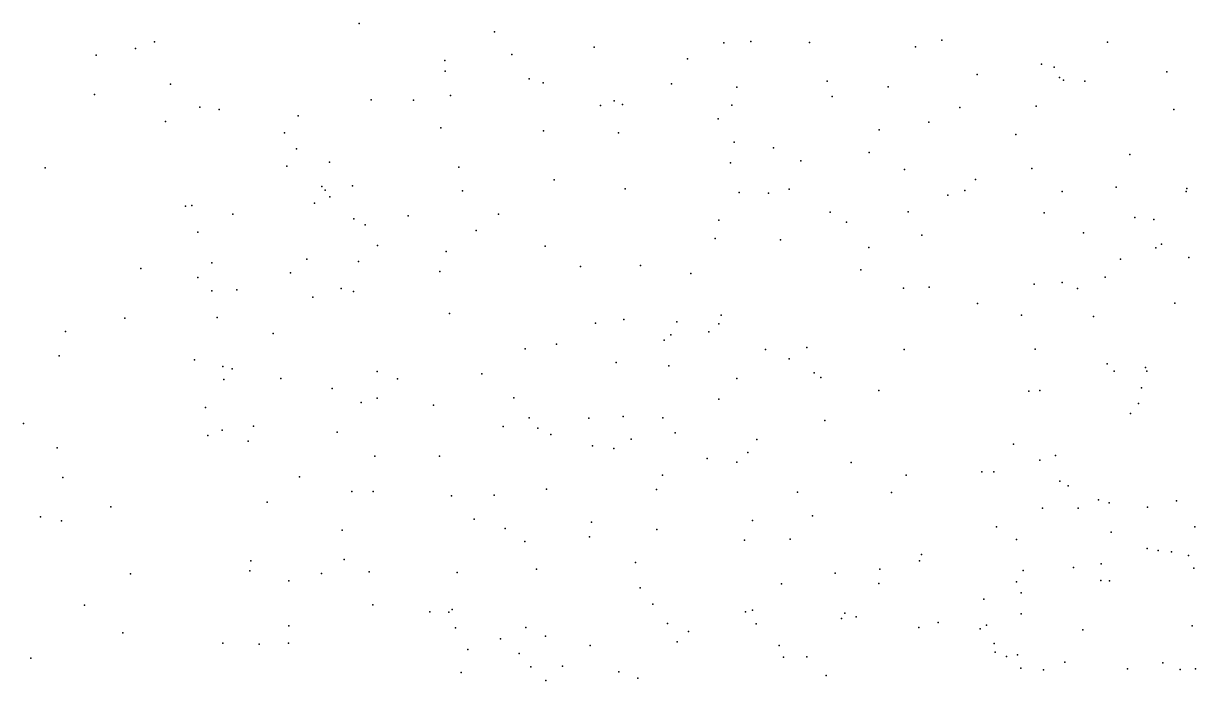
# Model space of a CAD drawing. Header units: metres. Extents: x -23.9 to 23.9, y -28.5 to 28.5.
# Drawn here: x -14.943 to -11.961, y 11.758 to 13.431 of the extents above; entities that cross this region are included whole.
import ezdxf

# ---------------------------------------------------------------- set-up
doc = ezdxf.new("R2010")
doc.units = ezdxf.units.M

msp = doc.modelspace()

# ---------------------------------------------------------------- linework, layer by layer
for p in [(-14.0893, 13.4308, 3.561), (-13.7444, 13.4098, 4.2765), (-14.6584, 13.3669, -10.1707), (-14.6099, 13.3841, 1.6489), (-13.4914, 13.3705, 7.1322), (-13.1609, 13.3817, 12.5671), (-13.0926, 13.3852, -10.9457), (-12.9436, 13.3826, 3.6554), (-12.6731, 13.3713, -10.9104), (-12.6065, 13.3883, 9.1868), (-12.1849, 13.3827, -8.4315), (-14.7578, 13.3497, -8.3715), (-13.8709, 13.3363, 6.5113), (-13.7005, 13.3519, 3.0603), (-13.2535, 13.3405, 3.4146), (-13.8704, 13.3089, -6.918), (-12.5164, 13.3009, 11.9008), (-12.3531, 13.3274, 7.849), (-12.321, 13.3193, 13.3817), (-12.0345, 13.3079, 13.7615), (-14.5693, 13.2763, -11.6264), (-13.6563, 13.29, -9.5438), (-13.621, 13.2795, -11.5726), (-13.2945, 13.2767, -11.3925), (-12.8983, 13.2842, 10.0343), (-12.3068, 13.293, -5.5219), (-12.2971, 13.2864, -6.5923), (-12.2425, 13.284, -11.5063), (-14.7622, 13.2499, -8.7225), (-13.8566, 13.2476, -9.1746), (-13.1282, 13.2689, 9.5316), (-12.8859, 13.245, -8.0963), (-12.7431, 13.2694, -11.3023), (-14.4946, 13.2177, -9.8955), (-14.445, 13.2121, 0.3394), (-14.0584, 13.2364, 6.8971), (-13.9506, 13.2359, -11.4991), (-13.475, 13.2218, 4.1564), (-13.4399, 13.2334, -10.5757), (-13.4187, 13.2241, -7.9952), (-13.1404, 13.2227, 3.9873), (-12.5606, 13.2171, 8.1271), (-12.3661, 13.2204, -7.5154), (-12.016, 13.2114, 11.3644), (-14.5813, 13.1814, -4.9563), (-14.2443, 13.196, -7.1291), (-13.1754, 13.188, -7.5161), (-14.2793, 13.1527, 3.8192), (-13.881, 13.1648, -8.7389), (-13.6201, 13.1572, 6.2013), (-13.4294, 13.1522, -1.636), (-12.7663, 13.1602, -6.5112), (-12.6398, 13.1791, 9.7162), (-13.1347, 13.129, 6.3438), (-12.4184, 13.1482, -4.554), (-14.2488, 13.1113, -6.7721), (-13.0352, 13.1139, 13.0174), (-12.7918, 13.1022, 7.6236), (-12.128, 13.097, 7.3672), (-14.8881, 13.0631, 1.8098), (-14.2733, 13.0672, -2.6096), (-14.1647, 13.0774, 0.8267), (-13.8351, 13.065, -1.5203), (-13.1445, 13.076, -10.7446), (-12.9652, 13.0808, 12.3325), (-12.3773, 13.0617, -5.2845), (-13.5928, 13.0326, 2.8382), (-12.7019, 13.0589, 13.2677), (-12.5212, 13.0332, -6.711), (-14.1837, 13.0161, 6.6324), (-14.1752, 13.0061, -11.7171), (-14.106, 13.0172, 2.8291), (-13.8257, 13.0046, -8.2425), (-13.4123, 13.0102, -6.7085), (-12.9952, 13.0087, -11.2668), (-12.5477, 13.0056, 12.1516), (-12.3, 13.0027, -13.7723), (-12.1628, 13.0141, 13.1876), (-11.9852, 13.0034, -5.3738), (-11.9836, 13.011, -6.725), (-14.2024, 12.9736, 1.5324), (-14.1639, 12.9896, -4.6706), (-13.1225, 13.0005, -1.588), (-13.0475, 12.9991, -6.755), (-12.5914, 12.9938, -0.688), (-14.5312, 12.9661, 1.7885), (-14.5144, 12.9673, 3.4907), (-14.4106, 12.945, -7.3416), (-13.7342, 12.9453, -2.2302), (-12.8904, 12.9506, 6.9221), (-12.6922, 12.9509, -11.5989), (-12.3463, 12.949, -7.8976), (-14.1029, 12.9331, 4.0524), (-14.0741, 12.9179, -4.326), (-13.9647, 12.9415, -7.6894), (-13.1735, 12.9297, 3.4199), (-12.8487, 12.9246, -0.3434), (-12.1156, 12.9368, 11.746), (-12.0674, 12.9317, -13.4412), (-14.4997, 12.8995, -11.967), (-13.7915, 12.9039, -6.4479), (-13.1831, 12.8834, -7.8924), (-12.6576, 12.8916, -7.7695), (-12.2462, 12.8976, -4.9842), (-14.0419, 12.8652, -2.0419), (-13.6158, 12.8637, -11.7144), (-13.0167, 12.8797, -1.9288), (-12.7926, 12.8603, -7.1427), (-12.0618, 12.8593, -11.7921), (-12.0473, 12.8686, 14.4058), (-14.2224, 12.8312, -6.5353), (-14.0903, 12.8245, 1.0795), (-13.868, 12.8499, -9.8076), (-12.1522, 12.8309, 8.4763), (-11.978, 12.8348, -5.7794), (-14.6441, 12.8067, -9.9546), (-14.4636, 12.8215, -6.8185), (-14.264, 12.7959, -9.7601), (-13.884, 12.7996, -8.8173), (-13.526, 12.8118, -9.6109), (-13.3733, 12.8146, 6.1065), (-13.2453, 12.7947, -0.455), (-12.8128, 12.8034, -1.1879), (-14.4995, 12.7843, 3.1821), (-12.3719, 12.7674, -0.3513), (-12.3003, 12.7715, 12.486), (-12.1913, 12.7849, 14.9148), (-14.4639, 12.7506, 3.7469), (-14.4, 12.7524, -4.9426), (-14.2071, 12.7342, 6.9665), (-14.1344, 12.7565, -3.7784), (-14.1035, 12.7487, -1.4385), (-12.7042, 12.7572, 12.5772), (-12.6391, 12.7591, 8.4478), (-12.2612, 12.756, 12.8348), (-12.5154, 12.7178, -14.0011), (-12.0135, 12.7191, -7.6466), (-14.6848, 12.6808, -5.1243), (-14.4503, 12.6823, 0.5857), (-13.8594, 12.6923, -2.7063), (-13.4155, 12.6773, -6.5486), (-13.1683, 12.6883, -1.2181), (-12.4039, 12.688, -1.1302), (-12.2205, 12.6851, -12.1911), (-14.836, 12.6466, 1.7629), (-13.4873, 12.668, -2.6831), (-13.2806, 12.6709, 3.0636), (-13.1996, 12.6458, -6.8569), (-13.1739, 12.666, -2.2959), (-14.3074, 12.6417, 1.5676), (-13.3126, 12.6242, -9.4165), (-13.2957, 12.6382, 3.8014), (-14.8526, 12.585, -2.3446), (-13.667, 12.6024, -10.0291), (-13.5867, 12.6142, -1.0738), (-13.0551, 12.601, -10.7712), (-12.9496, 12.6058, 6.4792), (-12.7022, 12.601, -7.5169), (-12.3693, 12.6014, 7.152), (-14.5075, 12.5742, 3.4501), (-14.4362, 12.5579, -5.5381), (-13.4352, 12.5677, -0.695), (-13.301, 12.5593, -2.986), (-12.9953, 12.5773, 8.0134), (-12.186, 12.5641, -13.2706), (-12.0884, 12.5551, 11.5551), (-14.4122, 12.5513, -3.7995), (-14.2882, 12.5269, -11.9393), (-14.0434, 12.5452, -9.878), (-13.991, 12.5263, -5.0415), (-13.7771, 12.539, 7.3728), (-13.128, 12.5267, -7.5807), (-12.9311, 12.5413, 6.9563), (-12.9141, 12.5299, -2.0144), (-12.1679, 12.5454, 15.1702), (-12.0852, 12.5454, -5.9542), (-14.4336, 12.5244, -6.6476), (-14.1576, 12.5018, 2.8729), (-12.767, 12.4962, -1.3569), (-12.3569, 12.4961, -14.4234), (-12.0985, 12.5037, -12.863), (-14.0839, 12.466, -6.0503), (-14.0432, 12.477, -7.7244), (-13.6951, 12.4777, 4.0262), (-13.1741, 12.4747, -11.3578), (-12.3854, 12.4946, 14.786), (-14.4802, 12.4534, -2.9195), (-13.8995, 12.4591, -1.1578), (-12.1263, 12.4376, -5.171), (-12.1058, 12.4635, -0.5366), (-14.9431, 12.4128, -5.4085), (-13.6564, 12.4268, 1.5459), (-13.5044, 12.4263, -8.2001), (-13.4169, 12.4301, 0.8448), (-13.3166, 12.4273, 1.2788), (-12.9045, 12.4198, 7.5251), (-14.4736, 12.3823, 0.8559), (-14.4372, 12.3952, -5.8856), (-14.3575, 12.4055, -4.1865), (-14.1445, 12.3905, -1.4183), (-13.7226, 12.4045, -10.4064), (-13.6342, 12.4005, -7.687), (-13.6016, 12.3843, -8.7886), (-13.2846, 12.3885, 7.2678), (-14.8574, 12.3504, -8.3931), (-14.3716, 12.3678, -3.4209), (-13.4957, 12.356, -11.5322), (-13.4414, 12.3489, 2.6976), (-13.3969, 12.3728, -0.3621), (-13.077, 12.3721, -0.0593), (-12.4246, 12.3601, -1.2691), (-14.049, 12.3292, 6.9157), (-13.8847, 12.3297, -5.3258), (-13.2034, 12.3233, 6.1495), (-13.1002, 12.3389, -8.9966), (-12.357, 12.3189, -11.5636), (-12.3174, 12.3309, 14.3382), (-13.1282, 12.3137, -2.5629), (-12.837, 12.3136, 8.1795), (-12.5047, 12.2894, 8.4089), (-12.4739, 12.2895, -13.6488), (-14.8431, 12.2749, -6.1511), (-14.2405, 12.2767, 3.1543), (-13.3174, 12.2811, -7.3209), (-12.6971, 12.2814, -0.0049), (-12.3062, 12.2658, 7.2596), (-14.1079, 12.2394, 2.6218), (-14.0534, 12.2396, -10.6139), (-13.8538, 12.2285, -11.4094), (-13.7459, 12.2302, 7.1234), (-13.6127, 12.2451, 3.7708), (-13.3323, 12.2441, -6.8633), (-12.974, 12.2375, -9.4817), (-12.7345, 12.237, -10.9138), (-12.2851, 12.2542, 0.3182), (-14.7208, 12.2006, -5.8112), (-14.3231, 12.2121, -7.3546), (-12.3505, 12.1973, 1.3947), (-12.2596, 12.1974, -13.3587), (-12.2083, 12.2183, -7.561), (-12.1808, 12.2108, 12.1198), (-12.0831, 12.1993, -12.4617), (-12.0099, 12.2157, 11.2692), (-14.8994, 12.1749, -6.5148), (-13.7961, 12.1691, -4.9754), (-12.9357, 12.1778, -1.6349), (-14.8463, 12.1648, -7.3598), (-14.1322, 12.1407, -4.505), (-13.7172, 12.145, 1.777), (-13.4982, 12.1614, 0.5484), (-13.332, 12.1429, 1.6551), (-13.0885, 12.1658, -1.2881), (-12.4674, 12.1495, 0.7705), (-11.963, 12.1493, -9.769), (-13.6675, 12.112, -6.3763), (-13.5031, 12.1241, 3.3633), (-13.1083, 12.1157, -9.9841), (-12.9923, 12.1178, 1.0713), (-12.4166, 12.1169, -9.8182), (-12.1755, 12.1357, 8.2962), (-12.6583, 12.0793, 14.7681), (-12.0841, 12.0944, -0.7453), (-12.056, 12.0896, 7.5189), (-12.0218, 12.0861, 1.1285), (-14.3643, 12.0626, 1.1623), (-14.1273, 12.0663, -11.2321), (-13.3858, 12.0587, -7.9389), (-12.6635, 12.0633, 11.0892), (-12.201, 12.0555, -5.5929), (-11.9786, 12.0762, 0.5731), (-14.6709, 12.0298, -0.8269), (-14.3674, 12.0372, -11.5734), (-14.1851, 12.0309, 1.6122), (-14.0639, 12.0351, -1.8433), (-13.8393, 12.0336, 0.4814), (-13.6377, 12.0415, 6.1949), (-12.8776, 12.0313, -2.214), (-12.764, 12.0419, 10.5855), (-12.3998, 12.0383, -13.9658), (-12.2713, 12.046, 15.1429), (-11.9651, 12.0442, 12.3435), (-14.2683, 12.0122, -1.1064), (-13.3742, 11.9944, -8.2812), (-13.0145, 12.0047, -2.7501), (-12.7672, 12.0054, -10.5887), (-12.4168, 12.0096, 14.4992), (-12.202, 12.0131, 11.5776), (-12.1799, 12.0124, -12.1463), (-12.4996, 11.9656, 7.8708), (-12.4051, 11.9815, 10.8125), (-14.7876, 11.9497, -7.6592), (-14.0543, 11.9506, -7.047), (-13.9094, 11.9335, -5.7639), (-13.8604, 11.9322, 3.4542), (-13.8521, 11.9393, -1.4441), (-13.3414, 11.9526, 11.9689), (-13.1059, 11.9335, -3.1505), (-13.0881, 11.9371, -0.2039), (-12.8536, 11.9295, -7.5923), (-13.3049, 11.9031, -11.7225), (-13.0792, 11.9029, 2.5809), (-12.8618, 11.9163, 0.6826), (-12.8242, 11.9203, -8.9258), (-12.6156, 11.9062, 6.0032), (-12.4933, 11.8993, 0.5318), (-12.4046, 11.9283, -11.5857), (-14.6899, 11.8795, -11.7052), (-14.2675, 11.8978, -10.4225), (-13.8439, 11.8923, -11.7872), (-13.6651, 11.893, -3.9654), (-13.6145, 11.8712, 11.7102), (-13.2513, 11.8832, -4.1576), (-12.6651, 11.8936, 6.9831), (-12.5092, 11.8899, -1.1412), (-12.2478, 11.8877, -7.7119), (-11.97, 11.8979, 10.3743), (-14.4359, 11.8537, -4.4309), (-14.3432, 11.8508, 3.0291), (-14.2684, 11.8537, 2.4516), (-13.7291, 11.8648, -1.9962), (-13.5011, 11.8471, 5.9324), (-13.2799, 11.8571, 7.1203), (-13.0208, 11.8473, 14.8651), (-12.4738, 11.8525, 15.3787), (-14.9242, 11.8156, 0.2604), (-13.8128, 11.8371, -3.4739), (-13.6815, 11.827, -12.1704), (-13.0093, 11.8179, 11.8231), (-12.9504, 11.8182, 14.5291), (-12.4706, 11.8304, 10.4283), (-12.4419, 11.8195, -1.6541), (-12.4144, 11.8241, 11.2905), (-13.6519, 11.793, -8.4126), (-13.5718, 11.7951, -4.2823), (-13.4286, 11.7804, -1.5121), (-12.4057, 11.7897, 6.4898), (-12.3476, 11.7856, 1.7824), (-12.2938, 11.8047, -0.78), (-12.1345, 11.7877, 14.3046), (-12.0446, 11.8036, -12.8387), (-11.9998, 11.7865, 15.2153), (-11.961, 11.7883, 6.8107), (-13.8297, 11.7784, -11.437), (-13.6142, 11.7582, -9.1431), (-13.3799, 11.7646, 10.8413), (-12.9004, 11.7712, -1.0657)]:
    msp.add_point(p)

doc.saveas('drawing.dxf')
